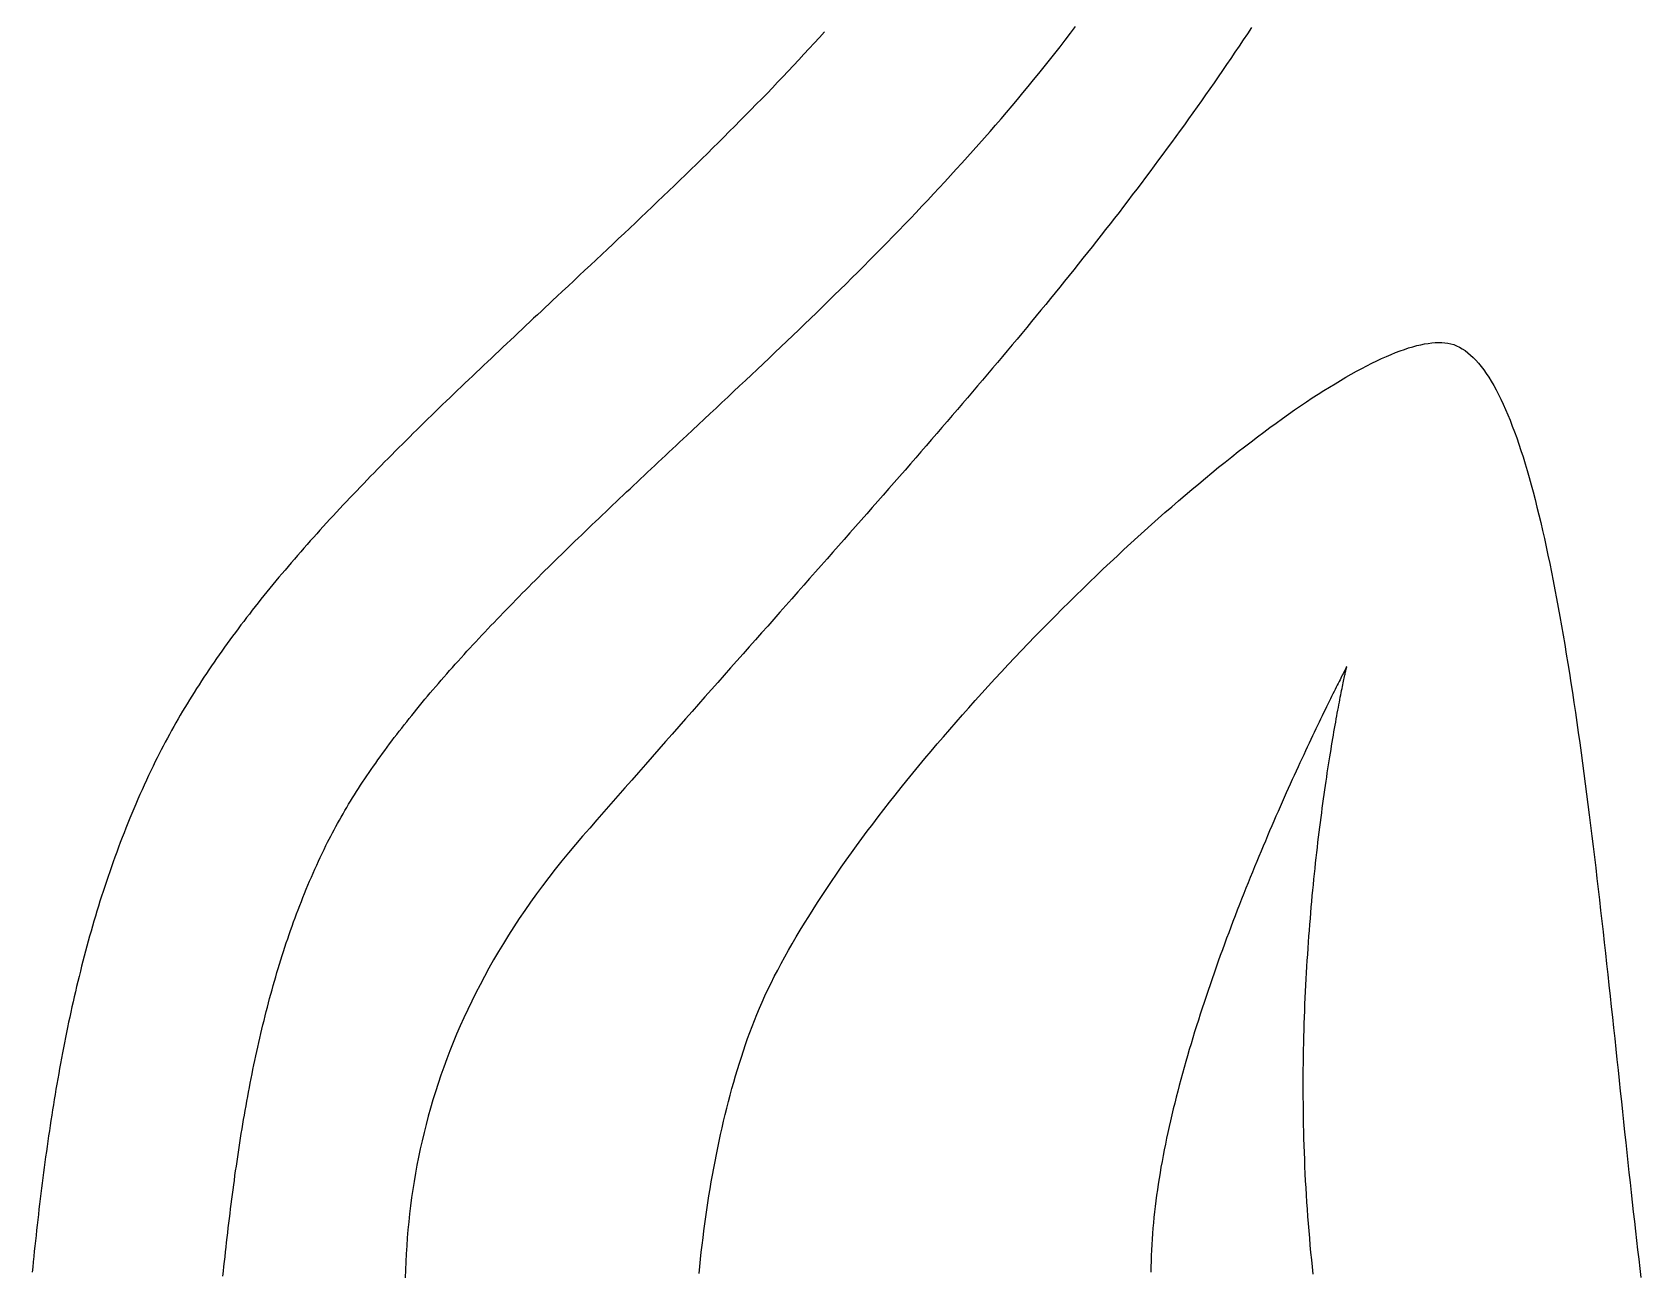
# Model space of a CAD drawing. Extents: x 5 to 105, y 2 to 136.
# Drawn here: x 20.95 to 32.08, y 119.05 to 127.62 of the extents above; entities that cross this region are included whole.
import ezdxf

# ---------------------------------------------------------------- set-up
doc = ezdxf.new("R2010")
doc.units = 0
doc.layers.get('0').update_dxf_attribs({"linetype": 'CONTINUOUS'})

msp = doc.modelspace()

# ---------------------------------------------------------------- linework, layer by layer
at = {"color": 7}
for points in [[(26.4317, 127.625, 0), (26.3963, 127.585, 0), (26.3607, 127.546, 0), (26.3249, 127.508, 0), (26.2891, 127.469, 0), (26.253, 127.43, 0), (26.2169, 127.391, 0), (26.1805, 127.353, 0), (26.1441, 127.314, 0), (26.1075, 127.276, 0), (26.0708, 127.238, 0), (26.034, 127.199, 0), (25.9971, 127.161, 0), (25.96, 127.123, 0), (25.9229, 127.085, 0), (25.8856, 127.047, 0), (25.8482, 127.01, 0), (25.8108, 126.972, 0), (25.7732, 126.934, 0), (25.7355, 126.897, 0), (25.6978, 126.859, 0), (25.6599, 126.822, 0), (25.622, 126.784, 0), (25.584, 126.747, 0), (25.5459, 126.71, 0), (25.5078, 126.673, 0), (25.4696, 126.635, 0), (25.4313, 126.598, 0), (25.3929, 126.561, 0), (25.3546, 126.524, 0), (25.3161, 126.487, 0), (25.2776, 126.45, 0), (25.2391, 126.414, 0), (25.2005, 126.377, 0), (25.1619, 126.34, 0), (25.1232, 126.303, 0), (25.0845, 126.267, 0), (25.0458, 126.23, 0), (25.0071, 126.194, 0), (24.9683, 126.157, 0), (24.9296, 126.121, 0), (24.8908, 126.084, 0), (24.852, 126.048, 0), (24.8132, 126.011, 0), (24.7744, 125.975, 0), (24.7356, 125.938, 0), (24.6968, 125.902, 0), (24.658, 125.866, 0), (24.6192, 125.83, 0), (24.5805, 125.793, 0)], [(29.3852, 127.654, 0), (29.3565, 127.611, 0), (29.3278, 127.568, 0), (29.299, 127.525, 0), (29.2702, 127.483, 0), (29.2414, 127.44, 0), (29.2125, 127.398, 0), (29.1835, 127.356, 0), (29.1545, 127.313, 0), (29.1255, 127.272, 0), (29.0963, 127.23, 0), (29.0672, 127.188, 0), (29.0379, 127.147, 0), (29.0086, 127.105, 0), (28.9793, 127.064, 0), (28.9499, 127.023, 0), (28.9204, 126.982, 0), (28.8908, 126.941, 0), (28.8612, 126.9, 0), (28.8315, 126.859, 0), (28.8017, 126.819, 0), (28.7718, 126.778, 0), (28.7419, 126.738, 0), (28.7118, 126.697, 0), (28.6817, 126.657, 0), (28.6515, 126.617, 0), (28.6213, 126.576, 0), (28.5909, 126.536, 0), (28.5604, 126.496, 0), (28.5299, 126.456, 0), (28.4992, 126.416, 0), (28.4685, 126.376, 0), (28.4376, 126.336, 0), (28.4067, 126.297, 0), (28.3756, 126.257, 0), (28.3444, 126.217, 0), (28.3132, 126.177, 0), (28.2818, 126.137, 0), (28.2503, 126.098, 0), (28.2187, 126.058, 0), (28.187, 126.018, 0), (28.1551, 125.978, 0), (28.1232, 125.938, 0), (28.0911, 125.899, 0), (28.0589, 125.859, 0), (28.0266, 125.819, 0), (27.9941, 125.779, 0), (27.9615, 125.739, 0), (27.9288, 125.699, 0), (27.8959, 125.66, 0), (27.8629, 125.62, 0), (27.8298, 125.58, 0), (27.7966, 125.539, 0), (27.7631, 125.499, 0), (27.7296, 125.459, 0), (27.6959, 125.419, 0), (27.6621, 125.379, 0), (27.6281, 125.338, 0), (27.5939, 125.298, 0), (27.5596, 125.257, 0), (27.5252, 125.216, 0), (27.4906, 125.176, 0), (27.4558, 125.135, 0), (27.4209, 125.094, 0), (27.3858, 125.053, 0), (27.3505, 125.012, 0), (27.3151, 124.97, 0), (27.2795, 124.929, 0), (27.2437, 124.887, 0), (27.2078, 124.846, 0), (27.1716, 124.804, 0), (27.1353, 124.762, 0), (27.0989, 124.72, 0), (27.0622, 124.678, 0), (27.0254, 124.636, 0), (26.9883, 124.593, 0), (26.9511, 124.55, 0), (26.9137, 124.508, 0), (26.8761, 124.465, 0), (26.8383, 124.421, 0), (26.8004, 124.378, 0), (26.7622, 124.335, 0), (26.7238, 124.291, 0), (26.6852, 124.247, 0), (26.6464, 124.203, 0), (26.6075, 124.159, 0), (26.5683, 124.114, 0), (26.5289, 124.07, 0), (26.4892, 124.025, 0), (26.4494, 123.98, 0), (26.4094, 123.934, 0), (26.3691, 123.889, 0), (26.3286, 123.843, 0), (26.2879, 123.797, 0), (26.247, 123.751, 0), (26.2059, 123.704, 0), (26.1645, 123.657, 0), (26.1229, 123.61, 0), (26.081, 123.563, 0), (26.039, 123.515, 0), (25.9967, 123.468, 0), (25.9541, 123.42, 0), (25.9113, 123.371, 0), (25.8683, 123.323, 0), (25.8251, 123.274, 0), (25.7815, 123.225, 0), (25.7378, 123.175, 0), (25.6938, 123.125, 0), (25.6495, 123.075, 0), (25.605, 123.025, 0), (25.5603, 122.974, 0), (25.5152, 122.923, 0), (25.47, 122.872, 0), (25.4244, 122.82, 0), (25.3786, 122.768, 0), (25.3325, 122.716, 0), (25.2862, 122.663, 0), (25.2396, 122.61, 0), (25.1927, 122.557, 0), (25.1456, 122.503, 0), (25.0982, 122.449, 0), (25.0505, 122.395, 0), (25.0025, 122.34, 0), (24.9542, 122.285, 0), (24.9057, 122.23, 0), (24.8569, 122.174, 0), (24.8077, 122.117, 0), (24.7583, 122.061, 0)], [(25.4792, 124.833, 0), (25.5194, 124.87, 0), (25.5598, 124.908, 0), (25.6002, 124.946, 0), (25.6406, 124.984, 0), (25.6812, 125.022, 0), (25.7218, 125.06, 0), (25.7624, 125.098, 0), (25.8031, 125.136, 0), (25.8439, 125.175, 0), (25.8847, 125.213, 0), (25.9255, 125.251, 0), (25.9664, 125.29, 0), (26.0073, 125.329, 0), (26.0482, 125.368, 0), (26.0891, 125.407, 0), (26.1301, 125.446, 0), (26.1711, 125.485, 0), (26.212, 125.524, 0), (26.253, 125.563, 0), (26.294, 125.603, 0), (26.335, 125.642, 0), (26.3759, 125.682, 0), (26.4169, 125.722, 0), (26.4578, 125.762, 0), (26.4987, 125.802, 0), (26.5395, 125.842, 0), (26.5804, 125.882, 0), (26.6212, 125.923, 0), (26.6619, 125.963, 0), (26.7026, 126.004, 0), (26.7432, 126.045, 0), (26.7838, 126.086, 0), (26.8243, 126.127, 0), (26.8648, 126.168, 0), (26.9052, 126.209, 0), (26.9455, 126.251, 0), (26.9857, 126.292, 0), (27.0258, 126.334, 0), (27.0659, 126.376, 0), (27.1058, 126.418, 0), (27.1457, 126.46, 0), (27.1854, 126.503, 0), (27.2251, 126.545, 0), (27.2646, 126.588, 0), (27.304, 126.631, 0), (27.3433, 126.674, 0), (27.3825, 126.717, 0), (27.4215, 126.76, 0), (27.4604, 126.803, 0), (27.4992, 126.847, 0), (27.5378, 126.891, 0), (27.5762, 126.935, 0), (27.6145, 126.979, 0), (27.6527, 127.023, 0), (27.6907, 127.067, 0), (27.7285, 127.112, 0), (27.7661, 127.157, 0), (27.8036, 127.202, 0), (27.8409, 127.247, 0), (27.878, 127.292, 0), (27.9149, 127.337, 0), (27.9516, 127.383, 0), (27.9881, 127.429, 0), (28.0244, 127.475, 0), (28.0605, 127.521, 0), (28.0963, 127.567, 0), (28.132, 127.614, 0), (28.1674, 127.661, 0)], [(24.5805, 125.793, 0), (24.5536, 125.768, 0), (24.5268, 125.743, 0), (24.4999, 125.718, 0), (24.4731, 125.693, 0), (24.4463, 125.668, 0), (24.4196, 125.643, 0), (24.3929, 125.618, 0), (24.3662, 125.593, 0), (24.3395, 125.568, 0), (24.3129, 125.543, 0), (24.2863, 125.518, 0), (24.2598, 125.493, 0), (24.2333, 125.468, 0), (24.2068, 125.443, 0), (24.1804, 125.418, 0), (24.154, 125.393, 0), (24.1277, 125.368, 0), (24.1014, 125.343, 0), (24.0752, 125.319, 0), (24.049, 125.294, 0), (24.0229, 125.269, 0), (23.9968, 125.244, 0), (23.9707, 125.219, 0), (23.9448, 125.194, 0), (23.9188, 125.17, 0), (23.893, 125.145, 0), (23.8671, 125.12, 0), (23.8414, 125.095, 0), (23.8157, 125.07, 0), (23.7901, 125.046, 0), (23.7645, 125.021, 0), (23.739, 124.996, 0), (23.7135, 124.971, 0), (23.6882, 124.947, 0), (23.6629, 124.922, 0), (23.6376, 124.897, 0), (23.6125, 124.872, 0), (23.5874, 124.848, 0), (23.5624, 124.823, 0), (23.5374, 124.798, 0), (23.5126, 124.773, 0), (23.4878, 124.749, 0), (23.4631, 124.724, 0), (23.4384, 124.699, 0), (23.4139, 124.674, 0), (23.3894, 124.65, 0), (23.365, 124.625, 0), (23.3407, 124.6, 0), (23.3165, 124.575, 0), (23.2924, 124.551, 0), (23.2684, 124.526, 0), (23.2444, 124.501, 0), (23.2206, 124.476, 0), (23.1968, 124.451, 0), (23.1732, 124.427, 0), (23.1496, 124.402, 0), (23.1261, 124.377, 0), (23.1028, 124.352, 0), (23.0795, 124.327, 0), (23.0563, 124.302, 0), (23.0332, 124.277, 0), (23.0103, 124.253, 0), (22.9874, 124.228, 0), (22.9647, 124.203, 0), (22.942, 124.178, 0), (22.9195, 124.153, 0), (22.8971, 124.128, 0), (22.8747, 124.103, 0), (22.8525, 124.078, 0), (22.8305, 124.053, 0), (22.8085, 124.028, 0), (22.7866, 124.003, 0), (22.7649, 123.978, 0), (22.7433, 123.952, 0), (22.7218, 123.927, 0), (22.7004, 123.902, 0), (22.6792, 123.877, 0), (22.658, 123.852, 0), (22.637, 123.827, 0), (22.6162, 123.801, 0), (22.5954, 123.776, 0), (22.5748, 123.751, 0), (22.5543, 123.725, 0), (22.534, 123.7, 0), (22.5138, 123.675, 0), (22.4937, 123.649, 0), (22.4737, 123.624, 0), (22.4539, 123.598, 0), (22.4343, 123.573, 0), (22.4147, 123.547, 0), (22.3954, 123.522, 0), (22.3761, 123.496, 0), (22.357, 123.471, 0), (22.3381, 123.445, 0), (22.3193, 123.419, 0), (22.3006, 123.394, 0), (22.2821, 123.368, 0), (22.2638, 123.342, 0), (22.2456, 123.316, 0), (22.2275, 123.291, 0), (22.2096, 123.265, 0), (22.1919, 123.239, 0), (22.1743, 123.213, 0), (22.1569, 123.187, 0), (22.1396, 123.161, 0), (22.1225, 123.135, 0), (22.1056, 123.109, 0), (22.0888, 123.082, 0), (22.0722, 123.056, 0), (22.0558, 123.03, 0), (22.0395, 123.004, 0), (22.0234, 122.977, 0), (22.0075, 122.951, 0), (21.9917, 122.925, 0), (21.9762, 122.898, 0), (21.9607, 122.872, 0), (21.9455, 122.845, 0), (21.9305, 122.819, 0), (21.9156, 122.792, 0), (21.9009, 122.765, 0), (21.8864, 122.739, 0), (21.872, 122.712, 0), (21.8579, 122.685, 0), (21.8439, 122.658, 0), (21.8301, 122.631, 0), (21.8166, 122.604, 0), (21.8032, 122.577, 0)], [(25.9304, 120.745, 0), (25.9464, 120.786, 0), (25.9634, 120.828, 0), (25.9813, 120.871, 0), (26.0001, 120.914, 0), (26.0198, 120.957, 0), (26.0405, 121.001, 0), (26.062, 121.045, 0), (26.0843, 121.09, 0), (26.1076, 121.135, 0), (26.1316, 121.18, 0), (26.1565, 121.226, 0), (26.1821, 121.272, 0), (26.2086, 121.318, 0), (26.2358, 121.365, 0), (26.2638, 121.412, 0), (26.2926, 121.459, 0), (26.322, 121.507, 0), (26.3522, 121.555, 0), (26.3831, 121.603, 0), (26.4147, 121.651, 0), (26.4469, 121.7, 0), (26.4798, 121.749, 0), (26.5134, 121.798, 0), (26.5476, 121.847, 0), (26.5824, 121.896, 0), (26.6178, 121.946, 0), (26.6538, 121.995, 0), (26.6903, 122.045, 0), (26.7275, 122.095, 0), (26.7651, 122.145, 0), (26.8033, 122.195, 0), (26.842, 122.245, 0), (26.8812, 122.296, 0), (26.9209, 122.346, 0), (26.9611, 122.397, 0), (27.0017, 122.447, 0), (27.0427, 122.497, 0), (27.0842, 122.548, 0), (27.1261, 122.598, 0), (27.1684, 122.649, 0), (27.2111, 122.699, 0), (27.2541, 122.749, 0), (27.2975, 122.8, 0), (27.3412, 122.85, 0), (27.3853, 122.9, 0), (27.4297, 122.95, 0), (27.4743, 123, 0), (27.5193, 123.05, 0), (27.5645, 123.1, 0), (27.61, 123.149, 0), (27.6557, 123.198, 0), (27.7016, 123.248, 0), (27.7478, 123.297, 0), (27.7941, 123.345, 0), (27.8406, 123.394, 0), (27.8873, 123.442, 0), (27.9341, 123.49, 0), (27.9811, 123.538, 0), (28.0282, 123.586, 0), (28.0754, 123.633, 0), (28.1227, 123.68, 0), (28.17, 123.727, 0), (28.2175, 123.773, 0), (28.265, 123.819, 0), (28.3125, 123.865, 0), (28.36, 123.91, 0), (28.4076, 123.955, 0), (28.4551, 123.999, 0), (28.5026, 124.044, 0), (28.5501, 124.087, 0), (28.5975, 124.131, 0), (28.6448, 124.174, 0), (28.6921, 124.216, 0), (28.7393, 124.258, 0), (28.7864, 124.299, 0), (28.8333, 124.34, 0), (28.8801, 124.381, 0), (28.9268, 124.421, 0), (28.9732, 124.46, 0), (29.0195, 124.499, 0), (29.0656, 124.538, 0), (29.1115, 124.575, 0), (29.1572, 124.613, 0), (29.2026, 124.649, 0), (29.2478, 124.685, 0), (29.2927, 124.721, 0), (29.3373, 124.755, 0), (29.3816, 124.789, 0), (29.4256, 124.823, 0), (29.4693, 124.856, 0), (29.5126, 124.888, 0), (29.5556, 124.919, 0), (29.5982, 124.95, 0), (29.6404, 124.98, 0), (29.6822, 125.009, 0), (29.7236, 125.037, 0), (29.7645, 125.065, 0), (29.8051, 125.092, 0), (29.8451, 125.118, 0), (29.8847, 125.143, 0), (29.9238, 125.168, 0), (29.9624, 125.191, 0), (30.0005, 125.214, 0), (30.0381, 125.236, 0), (30.0751, 125.257, 0), (30.1115, 125.277, 0), (30.1474, 125.297, 0), (30.1827, 125.315, 0), (30.2173, 125.333, 0), (30.2514, 125.349, 0), (30.2848, 125.365, 0), (30.3176, 125.379, 0), (30.3497, 125.393, 0), (30.3812, 125.406, 0), (30.4119, 125.417, 0), (30.442, 125.428, 0), (30.4713, 125.438, 0), (30.4999, 125.446, 0), (30.5277, 125.454, 0), (30.5548, 125.46, 0), (30.5811, 125.466, 0), (30.6066, 125.47, 0), (30.6313, 125.473, 0), (30.6552, 125.475, 0), (30.6782, 125.476, 0), (30.7004, 125.476, 0), (30.7217, 125.474, 0)], [(30.7217, 125.474, 0), (30.7425, 125.472, 0), (30.763, 125.467, 0), (30.7833, 125.461, 0), (30.8034, 125.453, 0), (30.8232, 125.444, 0), (30.8427, 125.432, 0), (30.8621, 125.42, 0), (30.8812, 125.405, 0), (30.9001, 125.389, 0), (30.9187, 125.372, 0), (30.9372, 125.353, 0), (30.9554, 125.332, 0), (30.9734, 125.31, 0), (30.9912, 125.287, 0), (31.0087, 125.262, 0), (31.0261, 125.235, 0), (31.0433, 125.208, 0), (31.0602, 125.179, 0), (31.0769, 125.148, 0), (31.0935, 125.116, 0), (31.1098, 125.083, 0), (31.126, 125.049, 0), (31.1419, 125.013, 0), (31.1576, 124.976, 0), (31.1732, 124.938, 0), (31.1886, 124.898, 0), (31.2038, 124.858, 0), (31.2188, 124.816, 0), (31.2336, 124.773, 0), (31.2482, 124.729, 0), (31.2627, 124.684, 0), (31.2769, 124.637, 0), (31.2911, 124.59, 0), (31.305, 124.542, 0), (31.3188, 124.492, 0), (31.3324, 124.442, 0), (31.3458, 124.391, 0), (31.3591, 124.338, 0), (31.3722, 124.285, 0), (31.3851, 124.231, 0), (31.3979, 124.176, 0), (31.4106, 124.12, 0), (31.4231, 124.063, 0), (31.4354, 124.005, 0), (31.4476, 123.947, 0), (31.4597, 123.887, 0), (31.4716, 123.827, 0), (31.4834, 123.766, 0), (31.495, 123.705, 0), (31.5065, 123.643, 0), (31.5179, 123.58, 0), (31.5291, 123.516, 0), (31.5402, 123.452, 0), (31.5512, 123.387, 0), (31.5621, 123.321, 0), (31.5728, 123.255, 0), (31.5834, 123.189, 0), (31.5939, 123.121, 0), (31.6043, 123.054, 0), (31.6146, 122.985, 0), (31.6247, 122.917, 0), (31.6348, 122.848, 0), (31.6447, 122.778, 0), (31.6545, 122.708, 0), (31.6643, 122.637, 0), (31.6739, 122.567, 0), (31.6835, 122.495, 0), (31.6929, 122.424, 0), (31.7022, 122.352, 0), (31.7115, 122.28, 0), (31.7207, 122.208, 0), (31.7298, 122.135, 0), (31.7388, 122.062, 0), (31.7477, 121.989, 0), (31.7565, 121.916, 0), (31.7653, 121.843, 0), (31.7739, 121.769, 0), (31.7826, 121.695, 0), (31.7911, 121.621, 0), (31.7996, 121.548, 0), (31.808, 121.474, 0), (31.8163, 121.4, 0), (31.8246, 121.326, 0), (31.8328, 121.252, 0), (31.841, 121.178, 0), (31.8491, 121.104, 0), (31.8571, 121.03, 0), (31.8651, 120.956, 0), (31.8731, 120.882, 0), (31.881, 120.809, 0), (31.8888, 120.735, 0), (31.8967, 120.662, 0), (31.9044, 120.589, 0), (31.9122, 120.516, 0), (31.9199, 120.444, 0), (31.9276, 120.371, 0), (31.9352, 120.299, 0), (31.9428, 120.227, 0), (31.9504, 120.156, 0), (31.958, 120.085, 0), (31.9655, 120.014, 0), (31.973, 119.943, 0), (31.9805, 119.873, 0), (31.988, 119.804, 0), (31.9955, 119.735, 0), (32.003, 119.666, 0), (32.0104, 119.598, 0), (32.0179, 119.53, 0), (32.0253, 119.463, 0), (32.0328, 119.396, 0), (32.0402, 119.33, 0), (32.0477, 119.265, 0), (32.0551, 119.2, 0), (32.0626, 119.135, 0), (32.07, 119.072, 0), (32.0775, 119.009, 0)], [(22.9836, 121.997, 0), (22.9945, 122.019, 0), (23.0056, 122.041, 0), (23.0169, 122.062, 0), (23.0284, 122.084, 0), (23.04, 122.106, 0), (23.0519, 122.128, 0), (23.064, 122.15, 0), (23.0762, 122.172, 0), (23.0886, 122.194, 0), (23.1013, 122.216, 0), (23.1141, 122.238, 0), (23.127, 122.26, 0), (23.1402, 122.282, 0), (23.1536, 122.304, 0), (23.1671, 122.326, 0), (23.1808, 122.348, 0), (23.1947, 122.37, 0), (23.2087, 122.392, 0), (23.2229, 122.414, 0), (23.2373, 122.436, 0), (23.2519, 122.457, 0), (23.2666, 122.479, 0), (23.2816, 122.501, 0), (23.2966, 122.523, 0), (23.3119, 122.545, 0), (23.3273, 122.567, 0), (23.3428, 122.589, 0), (23.3586, 122.611, 0), (23.3744, 122.633, 0), (23.3905, 122.655, 0), (23.4067, 122.677, 0), (23.423, 122.699, 0), (23.4395, 122.721, 0), (23.4562, 122.743, 0), (23.473, 122.765, 0), (23.49, 122.787, 0), (23.5071, 122.809, 0), (23.5243, 122.831, 0), (23.5417, 122.853, 0), (23.5593, 122.875, 0), (23.577, 122.897, 0), (23.5948, 122.919, 0), (23.6128, 122.941, 0), (23.6309, 122.964, 0), (23.6491, 122.986, 0), (23.6675, 123.008, 0), (23.686, 123.03, 0), (23.7047, 123.052, 0), (23.7234, 123.074, 0), (23.7423, 123.096, 0), (23.7614, 123.118, 0), (23.7805, 123.14, 0), (23.7998, 123.162, 0), (23.8193, 123.185, 0), (23.8388, 123.207, 0), (23.8584, 123.229, 0), (23.8782, 123.251, 0), (23.8981, 123.273, 0), (23.9181, 123.295, 0), (23.9383, 123.317, 0), (23.9585, 123.34, 0), (23.9789, 123.362, 0), (23.9994, 123.384, 0), (24.02, 123.406, 0), (24.0406, 123.429, 0), (24.0615, 123.451, 0), (24.0824, 123.473, 0), (24.1034, 123.495, 0), (24.1245, 123.518, 0), (24.1457, 123.54, 0), (24.167, 123.562, 0), (24.1885, 123.584, 0), (24.21, 123.607, 0), (24.2316, 123.629, 0), (24.2533, 123.651, 0), (24.2751, 123.674, 0), (24.297, 123.696, 0), (24.319, 123.718, 0), (24.3411, 123.741, 0), (24.3632, 123.763, 0), (24.3855, 123.786, 0), (24.4078, 123.808, 0), (24.4303, 123.83, 0), (24.4528, 123.853, 0), (24.4753, 123.875, 0), (24.498, 123.898, 0), (24.5208, 123.92, 0), (24.5436, 123.943, 0), (24.5665, 123.965, 0), (24.5895, 123.988, 0), (24.6125, 124.01, 0), (24.6356, 124.033, 0), (24.6588, 124.056, 0), (24.6821, 124.078, 0), (24.7054, 124.101, 0), (24.7288, 124.123, 0), (24.7523, 124.146, 0), (24.7758, 124.169, 0), (24.7994, 124.191, 0), (24.823, 124.214, 0), (24.8467, 124.237, 0), (24.8705, 124.259, 0), (24.8943, 124.282, 0), (24.9181, 124.305, 0), (24.9421, 124.328, 0), (24.9661, 124.35, 0), (24.9901, 124.373, 0), (25.0142, 124.396, 0), (25.0383, 124.419, 0), (25.0625, 124.442, 0), (25.0867, 124.464, 0), (25.1109, 124.487, 0), (25.1352, 124.51, 0), (25.1596, 124.533, 0), (25.184, 124.556, 0), (25.2084, 124.579, 0), (25.2329, 124.602, 0), (25.2574, 124.625, 0), (25.2819, 124.648, 0), (25.3064, 124.671, 0), (25.331, 124.694, 0), (25.3557, 124.717, 0), (25.3803, 124.74, 0), (25.405, 124.763, 0), (25.4297, 124.786, 0), (25.4544, 124.809, 0), (25.4792, 124.833, 0)], [(30.0431, 123.233, 0), (30.0429, 123.233, 0), (30.0422, 123.231, 0), (30.0411, 123.229, 0), (30.0396, 123.226, 0), (30.0377, 123.223, 0), (30.0353, 123.218, 0), (30.0326, 123.213, 0), (30.0294, 123.207, 0), (30.0259, 123.2, 0), (30.022, 123.192, 0), (30.0177, 123.184, 0), (30.013, 123.175, 0), (30.008, 123.165, 0), (30.0026, 123.154, 0), (29.9969, 123.143, 0), (29.9908, 123.131, 0), (29.9843, 123.118, 0), (29.9776, 123.105, 0), (29.9705, 123.091, 0), (29.9631, 123.076, 0), (29.9554, 123.061, 0), (29.9474, 123.045, 0), (29.939, 123.028, 0), (29.9304, 123.011, 0), (29.9215, 122.992, 0), (29.9123, 122.974, 0), (29.9029, 122.955, 0), (29.8932, 122.935, 0), (29.8832, 122.914, 0), (29.873, 122.893, 0), (29.8625, 122.871, 0), (29.8518, 122.849, 0), (29.8408, 122.826, 0), (29.8296, 122.803, 0), (29.8182, 122.779, 0), (29.8066, 122.755, 0), (29.7948, 122.73, 0), (29.7828, 122.704, 0), (29.7706, 122.678, 0), (29.7582, 122.652, 0), (29.7456, 122.625, 0), (29.7328, 122.597, 0), (29.7199, 122.569, 0), (29.7068, 122.541, 0), (29.6936, 122.512, 0), (29.6802, 122.482, 0), (29.6666, 122.453, 0), (29.653, 122.422, 0), (29.6392, 122.392, 0), (29.6253, 122.361, 0), (29.6112, 122.329, 0), (29.5971, 122.297, 0), (29.5828, 122.265, 0), (29.5685, 122.232, 0), (29.5541, 122.199, 0), (29.5395, 122.166, 0), (29.525, 122.132, 0), (29.5103, 122.098, 0), (29.4956, 122.063, 0), (29.4808, 122.028, 0), (29.466, 121.993, 0), (29.4511, 121.958, 0), (29.4362, 121.922, 0), (29.4213, 121.886, 0), (29.4063, 121.85, 0), (29.3913, 121.813, 0), (29.3763, 121.776, 0), (29.3613, 121.739, 0), (29.3464, 121.702, 0), (29.3314, 121.664, 0), (29.3164, 121.626, 0), (29.3015, 121.588, 0), (29.2866, 121.549, 0), (29.2717, 121.511, 0), (29.2568, 121.472, 0), (29.2421, 121.433, 0), (29.2273, 121.394, 0), (29.2127, 121.355, 0), (29.1981, 121.315, 0), (29.1835, 121.275, 0), (29.1691, 121.236, 0), (29.1547, 121.196, 0), (29.1405, 121.155, 0), (29.1263, 121.115, 0), (29.1123, 121.075, 0), (29.0983, 121.034, 0), (29.0845, 120.994, 0), (29.0708, 120.953, 0), (29.0573, 120.912, 0), (29.0438, 120.872, 0), (29.0306, 120.831, 0), (29.0175, 120.79, 0), (29.0045, 120.749, 0), (28.9917, 120.708, 0), (28.9791, 120.667, 0), (28.9667, 120.626, 0), (28.9544, 120.585, 0), (28.9424, 120.543, 0), (28.9305, 120.502, 0), (28.9189, 120.461, 0), (28.9074, 120.42, 0), (28.8962, 120.379, 0), (28.8852, 120.338, 0), (28.8745, 120.297, 0), (28.864, 120.256, 0), (28.8537, 120.216, 0), (28.8437, 120.175, 0), (28.8339, 120.134, 0), (28.8244, 120.093, 0), (28.8152, 120.053, 0), (28.8063, 120.013, 0), (28.7976, 119.972, 0), (28.7892, 119.932, 0), (28.7812, 119.892, 0), (28.7734, 119.852, 0), (28.7659, 119.812, 0), (28.7588, 119.773, 0), (28.752, 119.733, 0), (28.7455, 119.694, 0), (28.7394, 119.655, 0), (28.7336, 119.616, 0), (28.7281, 119.578, 0), (28.723, 119.539, 0), (28.7183, 119.501, 0), (28.7139, 119.463, 0), (28.71, 119.425, 0), (28.7064, 119.388, 0)], [(29.7963, 119.182, 0), (29.7916, 119.232, 0), (29.7871, 119.282, 0), (29.7828, 119.332, 0), (29.7788, 119.382, 0), (29.775, 119.431, 0), (29.7715, 119.481, 0), (29.7681, 119.53, 0), (29.765, 119.58, 0), (29.7621, 119.629, 0), (29.7594, 119.678, 0), (29.757, 119.727, 0), (29.7547, 119.776, 0), (29.7527, 119.825, 0), (29.7508, 119.873, 0), (29.7492, 119.922, 0), (29.7477, 119.97, 0), (29.7464, 120.018, 0), (29.7454, 120.066, 0), (29.7445, 120.114, 0), (29.7438, 120.162, 0), (29.7433, 120.21, 0), (29.7429, 120.257, 0), (29.7427, 120.304, 0), (29.7427, 120.351, 0), (29.7429, 120.398, 0), (29.7432, 120.445, 0), (29.7437, 120.491, 0), (29.7444, 120.537, 0), (29.7452, 120.583, 0), (29.7461, 120.629, 0), (29.7472, 120.675, 0), (29.7484, 120.72, 0), (29.7498, 120.765, 0), (29.7513, 120.81, 0), (29.753, 120.854, 0), (29.7548, 120.899, 0), (29.7567, 120.943, 0), (29.7587, 120.987, 0), (29.7609, 121.03, 0), (29.7632, 121.074, 0), (29.7655, 121.117, 0), (29.768, 121.159, 0), (29.7706, 121.202, 0), (29.7734, 121.244, 0), (29.7762, 121.286, 0), (29.7791, 121.328, 0), (29.7821, 121.369, 0), (29.7852, 121.41, 0), (29.7884, 121.451, 0), (29.7917, 121.491, 0), (29.795, 121.531, 0), (29.7985, 121.571, 0), (29.802, 121.61, 0), (29.8055, 121.649, 0), (29.8092, 121.688, 0), (29.8129, 121.726, 0), (29.8167, 121.764, 0), (29.8205, 121.802, 0), (29.8244, 121.839, 0), (29.8284, 121.876, 0), (29.8324, 121.912, 0), (29.8364, 121.948, 0), (29.8405, 121.984, 0), (29.8447, 122.019, 0), (29.8488, 122.054, 0), (29.853, 122.089, 0), (29.8572, 122.123, 0), (29.8615, 122.157, 0), (29.8658, 122.19, 0), (29.8701, 122.223, 0), (29.8744, 122.255, 0), (29.8787, 122.287, 0), (29.8831, 122.319, 0), (29.8874, 122.35, 0), (29.8918, 122.381, 0), (29.8961, 122.411, 0), (29.9005, 122.441, 0), (29.9048, 122.47, 0), (29.9092, 122.499, 0), (29.9135, 122.527, 0), (29.9178, 122.555, 0), (29.9221, 122.583, 0), (29.9263, 122.61, 0), (29.9306, 122.636, 0), (29.9348, 122.662, 0), (29.939, 122.687, 0), (29.9431, 122.712, 0), (29.9472, 122.737, 0), (29.9513, 122.761, 0), (29.9553, 122.784, 0), (29.9593, 122.807, 0), (29.9632, 122.829, 0), (29.9671, 122.851, 0), (29.9709, 122.872, 0), (29.9747, 122.893, 0), (29.9784, 122.913, 0), (29.982, 122.932, 0), (29.9855, 122.951, 0), (29.989, 122.97, 0), (29.9924, 122.988, 0), (29.9957, 123.005, 0), (29.999, 123.022, 0), (30.0021, 123.038, 0), (30.0052, 123.053, 0), (30.0081, 123.068, 0), (30.011, 123.082, 0), (30.0138, 123.096, 0), (30.0164, 123.109, 0), (30.019, 123.121, 0), (30.0214, 123.133, 0), (30.0238, 123.144, 0), (30.026, 123.155, 0), (30.0281, 123.165, 0), (30.03, 123.174, 0), (30.0319, 123.183, 0), (30.0336, 123.191, 0), (30.0352, 123.198, 0), (30.0367, 123.204, 0), (30.038, 123.21, 0), (30.0391, 123.216, 0), (30.0402, 123.22, 0), (30.041, 123.224, 0), (30.0418, 123.227, 0), (30.0423, 123.23, 0), (30.0427, 123.232, 0), (30.043, 123.233, 0), (30.0431, 123.233, 0)], [(21.8032, 122.577, 0), (21.7874, 122.545, 0), (21.7718, 122.513, 0), (21.7564, 122.48, 0), (21.7413, 122.448, 0), (21.7263, 122.415, 0), (21.7115, 122.382, 0), (21.6969, 122.35, 0), (21.6824, 122.317, 0), (21.6682, 122.284, 0), (21.6542, 122.251, 0), (21.6403, 122.218, 0), (21.6266, 122.185, 0), (21.6131, 122.152, 0), (21.5998, 122.118, 0), (21.5867, 122.085, 0), (21.5737, 122.052, 0), (21.5609, 122.018, 0), (21.5483, 121.985, 0), (21.5359, 121.951, 0), (21.5236, 121.917, 0), (21.5115, 121.884, 0), (21.4996, 121.85, 0), (21.4878, 121.816, 0), (21.4762, 121.782, 0), (21.4647, 121.748, 0), (21.4535, 121.714, 0), (21.4423, 121.68, 0), (21.4314, 121.646, 0), (21.4206, 121.611, 0), (21.4099, 121.577, 0), (21.3994, 121.543, 0), (21.3891, 121.508, 0), (21.3789, 121.474, 0), (21.3688, 121.439, 0), (21.3589, 121.405, 0), (21.3491, 121.37, 0), (21.3395, 121.336, 0), (21.33, 121.301, 0), (21.3207, 121.266, 0), (21.3115, 121.231, 0), (21.3025, 121.197, 0), (21.2935, 121.162, 0), (21.2847, 121.127, 0), (21.2761, 121.092, 0), (21.2676, 121.057, 0), (21.2592, 121.022, 0), (21.2509, 120.986, 0), (21.2428, 120.951, 0), (21.2348, 120.916, 0), (21.2269, 120.881, 0), (21.2191, 120.845, 0), (21.2115, 120.81, 0), (21.2039, 120.775, 0), (21.1965, 120.739, 0), (21.1892, 120.704, 0), (21.182, 120.668, 0), (21.175, 120.633, 0), (21.168, 120.597, 0), (21.1611, 120.562, 0), (21.1544, 120.526, 0), (21.1478, 120.49, 0), (21.1412, 120.455, 0), (21.1348, 120.419, 0), (21.1285, 120.383, 0), (21.1223, 120.347, 0), (21.1161, 120.311, 0), (21.1101, 120.276, 0), (21.1042, 120.24, 0), (21.0983, 120.204, 0), (21.0926, 120.168, 0), (21.0869, 120.132, 0), (21.0813, 120.096, 0), (21.0758, 120.06, 0), (21.0704, 120.024, 0), (21.0651, 119.988, 0), (21.0599, 119.952, 0), (21.0548, 119.916, 0), (21.0497, 119.88, 0), (21.0447, 119.843, 0), (21.0398, 119.807, 0), (21.0349, 119.771, 0), (21.0302, 119.735, 0), (21.0255, 119.699, 0), (21.0209, 119.662, 0), (21.0163, 119.626, 0), (21.0118, 119.59, 0), (21.0074, 119.554, 0), (21.003, 119.517, 0), (20.9987, 119.481, 0), (20.9945, 119.445, 0), (20.9903, 119.409, 0), (20.9862, 119.372, 0), (20.9821, 119.336, 0), (20.9781, 119.3, 0), (20.9742, 119.263, 0), (20.9703, 119.227, 0), (20.9664, 119.191, 0), (20.9626, 119.154, 0), (20.9589, 119.118, 0), (20.9551, 119.081, 0), (20.9515, 119.045, 0)], [(24.7583, 122.061, 0), (24.7094, 122.004, 0), (24.6616, 121.947, 0), (24.615, 121.89, 0), (24.5696, 121.833, 0), (24.5253, 121.776, 0), (24.4821, 121.719, 0), (24.4401, 121.662, 0), (24.3992, 121.605, 0), (24.3594, 121.548, 0), (24.3207, 121.491, 0), (24.2831, 121.434, 0), (24.2465, 121.377, 0), (24.211, 121.32, 0), (24.1766, 121.263, 0), (24.1432, 121.206, 0), (24.1108, 121.148, 0), (24.0794, 121.091, 0), (24.0491, 121.034, 0), (24.0197, 120.977, 0), (23.9913, 120.92, 0), (23.9639, 120.863, 0), (23.9374, 120.806, 0), (23.9119, 120.749, 0), (23.8874, 120.692, 0), (23.8637, 120.635, 0), (23.841, 120.578, 0), (23.8192, 120.521, 0), (23.7983, 120.464, 0), (23.7782, 120.408, 0), (23.7591, 120.351, 0), (23.7408, 120.294, 0), (23.7233, 120.237, 0), (23.7067, 120.181, 0), (23.6909, 120.124, 0), (23.6759, 120.068, 0), (23.6618, 120.011, 0), (23.6484, 119.955, 0), (23.6358, 119.898, 0), (23.624, 119.842, 0), (23.6129, 119.786, 0), (23.6026, 119.73, 0), (23.5931, 119.674, 0), (23.5842, 119.618, 0), (23.5761, 119.562, 0), (23.5687, 119.506, 0), (23.562, 119.45, 0), (23.5559, 119.394, 0), (23.5506, 119.339, 0), (23.5458, 119.283, 0), (23.5418, 119.228, 0), (23.5384, 119.173, 0), (23.5356, 119.117, 0), (23.5334, 119.062, 0), (23.5319, 119.007, 0)], [(22.2711, 119.018, 0), (22.2746, 119.052, 0), (22.2781, 119.085, 0), (22.2817, 119.119, 0), (22.2853, 119.152, 0), (22.2889, 119.186, 0), (22.2926, 119.219, 0), (22.2964, 119.252, 0), (22.3002, 119.286, 0), (22.304, 119.319, 0), (22.3079, 119.352, 0), (22.3119, 119.385, 0), (22.3159, 119.418, 0), (22.3199, 119.452, 0), (22.324, 119.485, 0), (22.3282, 119.517, 0), (22.3324, 119.55, 0), (22.3366, 119.583, 0), (22.341, 119.616, 0), (22.3454, 119.649, 0), (22.3498, 119.681, 0), (22.3543, 119.714, 0), (22.3589, 119.747, 0), (22.3636, 119.779, 0), (22.3683, 119.812, 0), (22.3731, 119.844, 0), (22.3779, 119.876, 0), (22.3828, 119.909, 0), (22.3878, 119.941, 0), (22.3929, 119.973, 0), (22.398, 120.005, 0), (22.4033, 120.037, 0), (22.4086, 120.069, 0), (22.414, 120.101, 0), (22.4194, 120.133, 0), (22.425, 120.165, 0), (22.4306, 120.197, 0), (22.4363, 120.228, 0), (22.4421, 120.26, 0), (22.448, 120.291, 0), (22.4539, 120.323, 0), (22.46, 120.354, 0), (22.4662, 120.386, 0), (22.4724, 120.417, 0), (22.4787, 120.448, 0), (22.4852, 120.479, 0), (22.4917, 120.511, 0), (22.4983, 120.542, 0), (22.5051, 120.573, 0), (22.5119, 120.603, 0), (22.5188, 120.634, 0), (22.5259, 120.665, 0), (22.533, 120.696, 0), (22.5402, 120.726, 0), (22.5476, 120.757, 0), (22.555, 120.787, 0), (22.5626, 120.818, 0), (22.5703, 120.848, 0), (22.5781, 120.878, 0), (22.586, 120.909, 0), (22.594, 120.939, 0), (22.6021, 120.969, 0), (22.6104, 120.999, 0), (22.6188, 121.029, 0), (22.6273, 121.058, 0), (22.6359, 121.088, 0), (22.6446, 121.118, 0), (22.6535, 121.147, 0), (22.6625, 121.177, 0), (22.6716, 121.206, 0), (22.6808, 121.236, 0), (22.6902, 121.265, 0), (22.6997, 121.294, 0), (22.7093, 121.323, 0), (22.7191, 121.352, 0), (22.729, 121.381, 0), (22.739, 121.41, 0), (22.7492, 121.439, 0), (22.7595, 121.468, 0), (22.77, 121.496, 0), (22.7806, 121.525, 0), (22.7913, 121.553, 0), (22.8022, 121.582, 0), (22.8132, 121.61, 0), (22.8244, 121.638, 0), (22.8357, 121.666, 0), (22.8472, 121.694, 0), (22.8588, 121.722, 0), (22.8706, 121.75, 0), (22.8825, 121.778, 0), (22.8946, 121.805, 0), (22.9068, 121.833, 0), (22.9192, 121.861, 0), (22.9318, 121.888, 0), (22.9445, 121.915, 0), (22.9574, 121.942, 0), (22.9704, 121.97, 0), (22.9836, 121.997, 0)], [(25.5638, 119.036, 0), (25.5688, 119.086, 0), (25.574, 119.135, 0), (25.5795, 119.184, 0), (25.5852, 119.233, 0), (25.5912, 119.283, 0), (25.5974, 119.331, 0), (25.6039, 119.38, 0), (25.6106, 119.429, 0), (25.6176, 119.477, 0), (25.6249, 119.526, 0), (25.6324, 119.574, 0), (25.6402, 119.622, 0), (25.6483, 119.67, 0), (25.6566, 119.717, 0), (25.6653, 119.765, 0), (25.6742, 119.812, 0), (25.6834, 119.859, 0), (25.6928, 119.906, 0), (25.7026, 119.952, 0), (25.7127, 119.998, 0), (25.723, 120.045, 0), (25.7336, 120.09, 0), (25.7446, 120.136, 0), (25.7558, 120.181, 0), (25.7673, 120.226, 0), (25.7792, 120.271, 0), (25.7913, 120.316, 0), (25.8038, 120.36, 0), (25.8166, 120.404, 0), (25.8297, 120.448, 0), (25.8431, 120.491, 0), (25.8568, 120.534, 0), (25.8709, 120.577, 0), (25.8853, 120.62, 0), (25.9, 120.662, 0), (25.915, 120.703, 0), (25.9304, 120.745, 0)], [(28.7064, 119.388, 0), (28.7031, 119.35, 0), (28.7002, 119.313, 0), (28.6976, 119.275, 0), (28.6953, 119.237, 0), (28.6933, 119.199, 0), (28.6915, 119.161, 0), (28.6901, 119.123, 0), (28.6889, 119.084, 0), (28.688, 119.046, 0)], [(29.8108, 119.032, 0), (29.806, 119.082, 0), (29.8012, 119.132, 0), (29.7963, 119.182, 0)]]:
    msp.add_polyline3d(points, dxfattribs=at)

doc.saveas('drawing.dxf')
